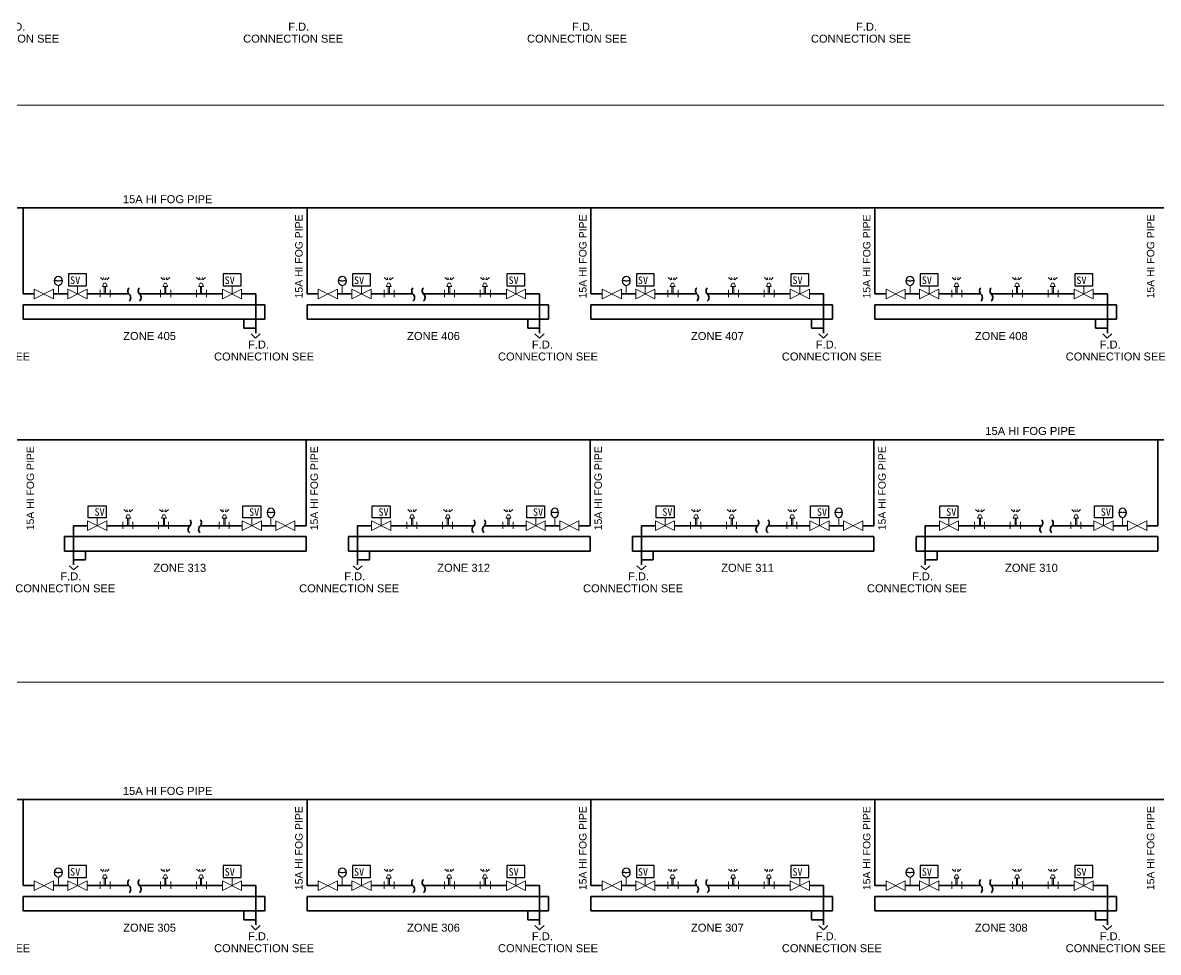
# Model space of a CAD drawing. Header units: millimetres. Extents: x 183 to 3972, y 193 to 1833.
# Drawn here: x 3376.3 to 3733.2, y 491.1 to 783.3 of the extents above; entities that cross this region are included whole.
import ezdxf

# ---------------------------------------------------------------- set-up
doc = ezdxf.new("R2010")
doc.units = ezdxf.units.MM
for name, color, linetype in [('DETL-TXT', 7, 'Continuous'), ('M-CWTR-TEXT', 7, 'Continuous'), ('M-CWTR-VAVE', 7, 'Continuous'), ('M-EQPM-TXT', 7, 'Continuous'), ('M-PIPE-CHWS12', 7, 'Continuous')]:
    doc.layers.add(name, color=color, linetype=linetype)

msp = doc.modelspace()

# ---------------------------------------------------------------- linework, layer by layer
at = {"color": 4, "linetype": 'Continuous', "lineweight": 35}
for p, q in [((3376.42, 694.67), (3376.42, 690.14)), ((3376.42, 694.67), (3452.36, 694.67)), ((3452.36, 690.14), (3452.36, 694.67)), ((3465.64, 694.67), (3465.64, 690.14)), ((3465.64, 694.67), (3541.58, 694.67)), ((3541.58, 690.14), (3541.58, 694.67)), ((3554.86, 694.67), (3554.86, 690.14)), ((3554.86, 694.67), (3630.79, 694.67)), ((3630.79, 690.14), (3630.79, 694.67)), ((3644.08, 694.67), (3644.08, 690.14)), ((3644.08, 694.67), (3720.01, 694.67)), ((3720.01, 690.14), (3720.01, 694.67)), ((3376.42, 690.14), (3452.36, 690.14)), ((3445.77, 687.37), (3445.77, 690.14)), ((3465.64, 690.14), (3541.58, 690.14)), ((3534.99, 687.37), (3534.99, 690.14)), ((3554.86, 690.14), (3630.79, 690.14)), ((3624.21, 687.37), (3624.21, 690.14)), ((3644.08, 690.14), (3720.01, 690.14)), ((3713.43, 687.37), (3713.43, 690.14)), ((3449.52, 687.37), (3445.77, 687.37)), ((3538.74, 687.37), (3534.99, 687.37)), ((3627.96, 687.37), (3624.21, 687.37)), ((3717.18, 687.37), (3713.43, 687.37)), ((3389.45, 617.27), (3389.45, 621.8)), ((3465.38, 621.8), (3389.45, 621.8)), ((3465.38, 621.8), (3465.38, 617.27)), ((3478.67, 617.27), (3478.67, 621.8)), ((3554.6, 621.8), (3478.67, 621.8)), ((3554.6, 621.8), (3554.6, 617.27)), ((3567.88, 617.27), (3567.88, 621.8)), ((3643.82, 621.8), (3567.88, 621.8)), ((3643.82, 621.8), (3643.82, 617.27)), ((3657.1, 617.27), (3657.1, 621.8)), ((3733.04, 621.8), (3657.1, 621.8)), ((3733.04, 621.8), (3733.04, 617.27)), ((3465.38, 617.27), (3389.45, 617.27)), ((3392.28, 614.5), (3396.03, 614.5)), ((3396.03, 614.5), (3396.03, 617.27)), ((3554.6, 617.27), (3478.67, 617.27)), ((3481.5, 614.5), (3485.25, 614.5)), ((3485.25, 614.5), (3485.25, 617.27)), ((3643.82, 617.27), (3567.88, 617.27)), ((3570.72, 614.5), (3574.47, 614.5)), ((3574.47, 614.5), (3574.47, 617.27)), ((3733.04, 617.27), (3657.1, 617.27)), ((3659.94, 614.5), (3663.69, 614.5)), ((3663.69, 614.5), (3663.69, 617.27)), ((3376.42, 508.68), (3376.42, 504.15)), ((3376.42, 508.68), (3452.36, 508.68)), ((3452.36, 504.15), (3452.36, 508.68)), ((3465.64, 508.68), (3465.64, 504.15)), ((3465.64, 508.68), (3541.58, 508.68)), ((3541.58, 504.15), (3541.58, 508.68)), ((3554.86, 508.68), (3554.86, 504.15)), ((3554.86, 508.68), (3630.79, 508.68)), ((3630.79, 504.15), (3630.79, 508.68)), ((3644.08, 508.68), (3644.08, 504.15)), ((3644.08, 508.68), (3720.01, 508.68)), ((3720.01, 504.15), (3720.01, 508.68)), ((3376.42, 504.15), (3452.36, 504.15)), ((3445.77, 501.38), (3445.77, 504.15)), ((3465.64, 504.15), (3541.58, 504.15)), ((3534.99, 501.38), (3534.99, 504.15)), ((3554.86, 504.15), (3630.79, 504.15)), ((3624.21, 501.38), (3624.21, 504.15)), ((3644.08, 504.15), (3720.01, 504.15)), ((3713.43, 501.38), (3713.43, 504.15)), ((3449.52, 501.38), (3445.77, 501.38)), ((3538.74, 501.38), (3534.99, 501.38)), ((3627.96, 501.38), (3624.21, 501.38)), ((3717.18, 501.38), (3713.43, 501.38))]:
    msp.add_line(p, q, dxfattribs=at)
at = {"layer": 'M-CWTR-TEXT', "color": 252, "linetype": 'Continuous', "lineweight": 35}
for p, q in [((3449.52, 686.15), (3449.52, 685.8)), ((3538.74, 686.15), (3538.74, 685.8)), ((3627.96, 686.15), (3627.96, 685.8)), ((3717.18, 686.15), (3717.18, 685.8)), ((3392.28, 613.28), (3392.28, 612.93)), ((3481.5, 613.28), (3481.5, 612.93)), ((3570.72, 613.28), (3570.72, 612.93)), ((3659.94, 613.28), (3659.94, 612.93)), ((3449.52, 500.16), (3449.52, 499.81)), ((3538.74, 500.16), (3538.74, 499.81)), ((3627.96, 500.16), (3627.96, 499.81)), ((3717.18, 500.16), (3717.18, 499.81))]:
    msp.add_line(p, q, dxfattribs=at)
at = {"layer": 'M-CWTR-VAVE', "color": 1, "lineweight": 0}
for p, q in [((2908.98, 757.41), (3881.58, 757.41)), ((2908.98, 576.09), (3881.58, 576.09))]:
    msp.add_line(p, q, dxfattribs=at)
at = {"layer": 'M-CWTR-VAVE', "color": 2, "lineweight": 0}
for p, q in [((3401.51, 702.49), (3400.7, 703.24)), ((3401.84, 702.49), (3401.63, 703.24)), ((3402.36, 702.49), (3402.57, 703.24)), ((3402.69, 702.49), (3403.5, 703.24)), ((3420.52, 702.49), (3419.72, 703.24)), ((3420.85, 702.49), (3420.65, 703.24)), ((3421.38, 702.49), (3421.59, 703.24)), ((3421.71, 702.49), (3422.52, 703.24)), ((3431.74, 702.49), (3430.93, 703.24)), ((3432.07, 702.49), (3431.86, 703.24)), ((3432.59, 702.49), (3432.8, 703.24)), ((3432.92, 702.49), (3433.73, 703.24)), ((3490.73, 702.49), (3489.92, 703.24)), ((3491.06, 702.49), (3490.85, 703.24)), ((3491.58, 702.49), (3491.79, 703.24)), ((3491.91, 702.49), (3492.72, 703.24)), ((3509.74, 702.49), (3508.93, 703.24)), ((3510.07, 702.49), (3509.86, 703.24)), ((3510.6, 702.49), (3510.81, 703.24)), ((3510.93, 702.49), (3511.74, 703.24)), ((3520.96, 702.49), (3520.15, 703.24)), ((3521.29, 702.49), (3521.08, 703.24)), ((3521.81, 702.49), (3522.02, 703.24)), ((3522.14, 702.49), (3522.95, 703.24)), ((3579.95, 702.49), (3579.14, 703.24)), ((3580.27, 702.49), (3580.07, 703.24)), ((3580.8, 702.49), (3581.01, 703.24)), ((3581.13, 702.49), (3581.94, 703.24)), ((3598.96, 702.49), (3598.15, 703.24)), ((3599.29, 702.49), (3599.08, 703.24)), ((3599.82, 702.49), (3600.02, 703.24)), ((3600.14, 702.49), (3600.95, 703.24)), ((3610.18, 702.49), (3609.37, 703.24)), ((3610.5, 702.49), (3610.3, 703.24)), ((3611.03, 702.49), (3611.24, 703.24)), ((3611.36, 702.49), (3612.17, 703.24)), ((3669.17, 702.49), (3668.36, 703.24)), ((3669.49, 702.49), (3669.29, 703.24)), ((3670.02, 702.49), (3670.23, 703.24)), ((3670.35, 702.49), (3671.16, 703.24)), ((3688.18, 702.49), (3687.37, 703.24)), ((3688.51, 702.49), (3688.3, 703.24)), ((3689.03, 702.49), (3689.24, 703.24)), ((3689.36, 702.49), (3690.17, 703.24)), ((3699.4, 702.49), (3698.59, 703.24)), ((3699.72, 702.49), (3699.52, 703.24)), ((3700.25, 702.49), (3700.46, 703.24)), ((3700.58, 702.49), (3701.39, 703.24)), ((3379.94, 699.59), (3379.94, 696.57)), ((3385.98, 699.59), (3379.94, 696.57)), ((3379.94, 699.59), (3385.98, 696.57)), ((3385.98, 696.57), (3385.98, 699.59)), ((3387.51, 698.08), (3387.51, 700.68)), ((3390.5, 699.59), (3390.5, 696.57)), ((3396.53, 699.59), (3390.5, 696.57)), ((3390.5, 699.59), (3396.53, 696.57)), ((3393.51, 698.08), (3393.51, 700.61)), ((3396.53, 696.57), (3396.53, 699.59)), ((3401.32, 700.44), (3401.79, 701.47)), ((3401.32, 700.44), (3402.88, 700.44)), ((3402.41, 701.47), (3401.79, 701.47)), ((3401.9, 698.36), (3401.9, 700.44)), ((3402.3, 698.36), (3402.3, 700.44)), ((3402.88, 700.44), (3402.41, 701.47)), ((3420.34, 700.44), (3420.81, 701.47)), ((3420.34, 700.44), (3421.89, 700.44)), ((3421.42, 701.47), (3420.81, 701.47)), ((3420.92, 698.36), (3420.92, 700.44)), ((3421.32, 698.36), (3421.32, 700.44)), ((3421.89, 700.44), (3421.42, 701.47)), ((3431.55, 700.44), (3432.02, 701.47)), ((3431.55, 700.44), (3433.11, 700.44)), ((3432.64, 701.47), (3432.02, 701.47)), ((3432.13, 698.36), (3432.13, 700.44)), ((3432.53, 698.36), (3432.53, 700.44)), ((3433.11, 700.44), (3432.64, 701.47)), ((3439.06, 699.59), (3439.06, 696.57)), ((3445.1, 699.59), (3439.06, 696.57)), ((3439.06, 699.59), (3445.1, 696.57)), ((3442.08, 698.08), (3442.08, 700.61)), ((3445.1, 696.57), (3445.1, 699.59)), ((3469.16, 699.59), (3469.16, 696.57)), ((3475.2, 699.59), (3469.16, 696.57)), ((3469.16, 699.59), (3475.2, 696.57)), ((3475.2, 696.57), (3475.2, 699.59)), ((3476.73, 698.08), (3476.73, 700.68)), ((3479.71, 699.59), (3479.71, 696.57)), ((3485.75, 699.59), (3479.71, 696.57)), ((3479.71, 699.59), (3485.75, 696.57)), ((3482.73, 698.08), (3482.73, 700.61)), ((3485.75, 696.57), (3485.75, 699.59)), ((3490.54, 700.44), (3491.01, 701.47)), ((3490.54, 700.44), (3492.09, 700.44)), ((3491.63, 701.47), (3491.01, 701.47)), ((3491.12, 698.36), (3491.12, 700.44)), ((3491.52, 698.36), (3491.52, 700.44)), ((3492.09, 700.44), (3491.63, 701.47)), ((3509.56, 700.44), (3510.03, 701.47)), ((3509.56, 700.44), (3511.11, 700.44)), ((3510.64, 701.47), (3510.03, 701.47)), ((3510.14, 698.36), (3510.14, 700.44)), ((3510.54, 698.36), (3510.54, 700.44)), ((3511.11, 700.44), (3510.64, 701.47)), ((3520.77, 700.44), (3521.24, 701.47)), ((3520.77, 700.44), (3522.32, 700.44)), ((3521.86, 701.47), (3521.24, 701.47)), ((3521.35, 698.36), (3521.35, 700.44)), ((3521.75, 698.36), (3521.75, 700.44)), ((3522.32, 700.44), (3521.86, 701.47)), ((3528.28, 699.59), (3528.28, 696.57)), ((3534.32, 699.59), (3528.28, 696.57)), ((3528.28, 699.59), (3534.32, 696.57)), ((3531.3, 698.08), (3531.3, 700.61)), ((3534.32, 696.57), (3534.32, 699.59)), ((3558.38, 699.59), (3558.38, 696.57)), ((3564.42, 699.59), (3558.38, 696.57)), ((3558.38, 699.59), (3564.42, 696.57)), ((3564.42, 696.57), (3564.42, 699.59)), ((3565.95, 698.08), (3565.95, 700.68)), ((3568.93, 699.59), (3568.93, 696.57)), ((3574.97, 699.59), (3568.93, 696.57)), ((3568.93, 699.59), (3574.97, 696.57)), ((3571.95, 698.08), (3571.95, 700.61)), ((3574.97, 696.57), (3574.97, 699.59)), ((3579.76, 700.44), (3580.23, 701.47)), ((3579.76, 700.44), (3581.31, 700.44)), ((3580.85, 701.47), (3580.23, 701.47)), ((3580.34, 698.36), (3580.34, 700.44)), ((3580.74, 698.36), (3580.74, 700.44)), ((3581.31, 700.44), (3580.85, 701.47)), ((3598.78, 700.44), (3599.24, 701.47)), ((3598.78, 700.44), (3600.33, 700.44)), ((3599.86, 701.47), (3599.24, 701.47)), ((3599.35, 698.36), (3599.35, 700.44)), ((3599.75, 698.36), (3599.75, 700.44)), ((3600.33, 700.44), (3599.86, 701.47)), ((3609.99, 700.44), (3610.46, 701.47)), ((3609.99, 700.44), (3611.54, 700.44)), ((3611.08, 701.47), (3610.46, 701.47)), ((3610.57, 698.36), (3610.57, 700.44)), ((3610.97, 698.36), (3610.97, 700.44)), ((3611.54, 700.44), (3611.08, 701.47)), ((3617.5, 699.59), (3617.5, 696.57)), ((3623.54, 699.59), (3617.5, 696.57)), ((3617.5, 699.59), (3623.54, 696.57)), ((3620.52, 698.08), (3620.52, 700.61)), ((3623.54, 696.57), (3623.54, 699.59)), ((3647.6, 699.59), (3647.6, 696.57)), ((3653.63, 699.59), (3647.6, 696.57)), ((3647.6, 699.59), (3653.63, 696.57)), ((3653.63, 696.57), (3653.63, 699.59)), ((3655.17, 698.08), (3655.17, 700.68)), ((3658.15, 699.59), (3658.15, 696.57)), ((3664.19, 699.59), (3658.15, 696.57)), ((3658.15, 699.59), (3664.19, 696.57)), ((3661.17, 698.08), (3661.17, 700.61)), ((3664.19, 696.57), (3664.19, 699.59)), ((3668.98, 700.44), (3669.45, 701.47)), ((3668.98, 700.44), (3670.53, 700.44)), ((3670.07, 701.47), (3669.45, 701.47)), ((3669.56, 698.36), (3669.56, 700.44)), ((3669.96, 698.36), (3669.96, 700.44)), ((3670.53, 700.44), (3670.07, 701.47)), ((3688, 700.44), (3688.46, 701.47)), ((3688, 700.44), (3689.55, 700.44)), ((3689.08, 701.47), (3688.46, 701.47)), ((3688.57, 698.36), (3688.57, 700.44)), ((3688.97, 698.36), (3688.97, 700.44)), ((3689.55, 700.44), (3689.08, 701.47)), ((3699.21, 700.44), (3699.68, 701.47)), ((3699.21, 700.44), (3700.76, 700.44)), ((3700.3, 701.47), (3699.68, 701.47)), ((3699.79, 698.36), (3699.79, 700.44)), ((3700.19, 698.36), (3700.19, 700.44)), ((3700.76, 700.44), (3700.3, 701.47)), ((3706.72, 699.59), (3706.72, 696.57)), ((3712.75, 699.59), (3706.72, 696.57)), ((3706.72, 699.59), (3712.75, 696.57)), ((3709.74, 698.08), (3709.74, 700.61)), ((3712.75, 696.57), (3712.75, 699.59)), ((3400.63, 699.34), (3400.63, 697.1)), ((3403.81, 699.34), (3403.81, 697.1)), ((3419.64, 699.34), (3419.64, 697.1)), ((3422.82, 699.34), (3422.82, 697.1)), ((3430.86, 699.34), (3430.86, 697.1)), ((3434.04, 699.34), (3434.04, 697.1)), ((3489.84, 699.34), (3489.84, 697.1)), ((3493.03, 699.34), (3493.03, 697.1)), ((3508.86, 699.34), (3508.86, 697.1)), ((3512.04, 699.34), (3512.04, 697.1)), ((3520.07, 699.34), (3520.07, 697.1)), ((3523.26, 699.34), (3523.26, 697.1)), ((3579.06, 699.34), (3579.06, 697.1)), ((3582.24, 699.34), (3582.24, 697.1)), ((3598.08, 699.34), (3598.08, 697.1)), ((3601.26, 699.34), (3601.26, 697.1)), ((3609.29, 699.34), (3609.29, 697.1)), ((3612.47, 699.34), (3612.47, 697.1)), ((3668.28, 699.34), (3668.28, 697.1)), ((3671.46, 699.34), (3671.46, 697.1)), ((3687.3, 699.34), (3687.3, 697.1)), ((3690.48, 699.34), (3690.48, 697.1)), ((3698.51, 699.34), (3698.51, 697.1)), ((3701.69, 699.34), (3701.69, 697.1)), ((3448.04, 685.5), (3449.47, 684.21)), ((3450.9, 685.5), (3449.47, 684.21)), ((3537.26, 685.5), (3538.69, 684.21)), ((3540.12, 685.5), (3538.69, 684.21)), ((3626.47, 685.5), (3627.91, 684.21)), ((3629.34, 685.5), (3627.91, 684.21)), ((3715.69, 685.5), (3717.12, 684.21)), ((3718.56, 685.5), (3717.12, 684.21)), ((3408.88, 629.62), (3408.07, 630.37)), ((3408.7, 627.57), (3409.16, 628.6)), ((3409.21, 629.62), (3409, 630.37)), ((3409.16, 628.6), (3409.78, 628.6)), ((3409.74, 629.62), (3409.94, 630.37)), ((3410.25, 627.57), (3409.78, 628.6)), ((3410.06, 629.62), (3410.87, 630.37)), ((3420.1, 629.62), (3419.29, 630.37)), ((3419.91, 627.57), (3420.38, 628.6)), ((3420.43, 629.62), (3420.22, 630.37)), ((3420.38, 628.6), (3421, 628.6)), ((3420.95, 629.62), (3421.16, 630.37)), ((3421.46, 627.57), (3421, 628.6)), ((3421.28, 629.62), (3422.09, 630.37)), ((3439.11, 629.62), (3438.3, 630.37)), ((3438.93, 627.57), (3439.39, 628.6)), ((3439.44, 629.62), (3439.23, 630.37)), ((3439.39, 628.6), (3440.01, 628.6)), ((3439.97, 629.62), (3440.17, 630.37)), ((3440.48, 627.57), (3440.01, 628.6)), ((3440.29, 629.62), (3441.1, 630.37)), ((3498.1, 629.62), (3497.29, 630.37)), ((3497.92, 627.57), (3498.38, 628.6)), ((3498.43, 629.62), (3498.22, 630.37)), ((3498.38, 628.6), (3499, 628.6)), ((3498.95, 629.62), (3499.16, 630.37)), ((3499.47, 627.57), (3499, 628.6)), ((3499.28, 629.62), (3500.09, 630.37)), ((3509.32, 629.62), (3508.51, 630.37)), ((3509.13, 627.57), (3509.6, 628.6)), ((3509.64, 629.62), (3509.44, 630.37)), ((3509.6, 628.6), (3510.22, 628.6)), ((3510.17, 629.62), (3510.38, 630.37)), ((3510.68, 627.57), (3510.22, 628.6)), ((3510.5, 629.62), (3511.31, 630.37)), ((3528.33, 629.62), (3527.52, 630.37)), ((3528.15, 627.57), (3528.61, 628.6)), ((3528.66, 629.62), (3528.45, 630.37)), ((3528.61, 628.6), (3529.23, 628.6)), ((3529.18, 629.62), (3529.39, 630.37)), ((3529.7, 627.57), (3529.23, 628.6)), ((3529.51, 629.62), (3530.32, 630.37)), ((3587.32, 629.62), (3586.51, 630.37)), ((3587.14, 627.57), (3587.6, 628.6)), ((3587.65, 629.62), (3587.44, 630.37)), ((3587.6, 628.6), (3588.22, 628.6)), ((3588.17, 629.62), (3588.38, 630.37)), ((3588.69, 627.57), (3588.22, 628.6)), ((3588.5, 629.62), (3589.31, 630.37)), ((3598.53, 629.62), (3597.72, 630.37)), ((3598.35, 627.57), (3598.82, 628.6)), ((3598.86, 629.62), (3598.65, 630.37)), ((3598.82, 628.6), (3599.43, 628.6)), ((3599.39, 629.62), (3599.6, 630.37)), ((3599.9, 627.57), (3599.43, 628.6)), ((3599.72, 629.62), (3600.53, 630.37)), ((3617.55, 629.62), (3616.74, 630.37)), ((3617.37, 627.57), (3617.83, 628.6)), ((3617.88, 629.62), (3617.67, 630.37)), ((3617.83, 628.6), (3618.45, 628.6)), ((3618.4, 629.62), (3618.61, 630.37)), ((3618.92, 627.57), (3618.45, 628.6)), ((3618.73, 629.62), (3619.54, 630.37)), ((3676.54, 629.62), (3675.73, 630.37)), ((3676.35, 627.57), (3676.82, 628.6)), ((3676.87, 629.62), (3676.66, 630.37)), ((3676.82, 628.6), (3677.44, 628.6)), ((3677.39, 629.62), (3677.6, 630.37)), ((3677.91, 627.57), (3677.44, 628.6)), ((3677.72, 629.62), (3678.53, 630.37)), ((3687.75, 629.62), (3686.94, 630.37)), ((3687.57, 627.57), (3688.03, 628.6)), ((3688.08, 629.62), (3687.87, 630.37)), ((3688.03, 628.6), (3688.65, 628.6)), ((3688.61, 629.62), (3688.81, 630.37)), ((3689.12, 627.57), (3688.65, 628.6)), ((3688.93, 629.62), (3689.74, 630.37)), ((3706.77, 629.62), (3705.96, 630.37)), ((3706.58, 627.57), (3707.05, 628.6)), ((3707.1, 629.62), (3706.89, 630.37)), ((3707.05, 628.6), (3707.67, 628.6)), ((3707.62, 629.62), (3707.83, 630.37)), ((3708.14, 627.57), (3707.67, 628.6)), ((3707.95, 629.62), (3708.76, 630.37)), ((3396.7, 623.7), (3396.7, 626.72)), ((3396.7, 626.72), (3402.74, 623.7)), ((3402.74, 626.72), (3396.7, 623.7)), ((3399.72, 625.21), (3399.72, 627.74)), ((3402.74, 626.72), (3402.74, 623.7)), ((3407.77, 626.47), (3407.77, 624.23)), ((3410.25, 627.57), (3408.7, 627.57)), ((3409.27, 625.49), (3409.27, 627.57)), ((3409.67, 625.49), (3409.67, 627.57)), ((3410.95, 626.47), (3410.95, 624.23)), ((3418.98, 626.47), (3418.98, 624.23)), ((3421.46, 627.57), (3419.91, 627.57)), ((3420.49, 625.49), (3420.49, 627.57)), ((3420.89, 625.49), (3420.89, 627.57)), ((3422.16, 626.47), (3422.16, 624.23)), ((3438, 626.47), (3438, 624.23)), ((3440.48, 627.57), (3438.93, 627.57)), ((3439.5, 625.49), (3439.5, 627.57)), ((3439.9, 625.49), (3439.9, 627.57)), ((3441.18, 626.47), (3441.18, 624.23)), ((3445.27, 623.7), (3445.27, 626.72)), ((3445.27, 626.72), (3451.31, 623.7)), ((3451.31, 626.72), (3445.27, 623.7)), ((3448.29, 625.21), (3448.29, 627.74)), ((3451.31, 626.72), (3451.31, 623.7)), ((3454.29, 625.21), (3454.29, 627.81)), ((3455.83, 623.7), (3455.83, 626.72)), ((3455.83, 626.72), (3461.86, 623.7)), ((3461.86, 626.72), (3455.83, 623.7)), ((3461.86, 626.72), (3461.86, 623.7)), ((3485.92, 623.7), (3485.92, 626.72)), ((3485.92, 626.72), (3491.96, 623.7)), ((3491.96, 626.72), (3485.92, 623.7)), ((3488.94, 625.21), (3488.94, 627.74)), ((3491.96, 626.72), (3491.96, 623.7)), ((3496.99, 626.47), (3496.99, 624.23)), ((3499.47, 627.57), (3497.92, 627.57)), ((3498.49, 625.49), (3498.49, 627.57)), ((3498.89, 625.49), (3498.89, 627.57)), ((3500.17, 626.47), (3500.17, 624.23)), ((3508.2, 626.47), (3508.2, 624.23)), ((3510.68, 627.57), (3509.13, 627.57)), ((3509.71, 625.49), (3509.71, 627.57)), ((3510.1, 625.49), (3510.1, 627.57)), ((3511.38, 626.47), (3511.38, 624.23)), ((3527.22, 626.47), (3527.22, 624.23)), ((3529.7, 627.57), (3528.15, 627.57)), ((3528.72, 625.49), (3528.72, 627.57)), ((3529.12, 625.49), (3529.12, 627.57)), ((3530.4, 626.47), (3530.4, 624.23)), ((3534.49, 623.7), (3534.49, 626.72)), ((3534.49, 626.72), (3540.53, 623.7)), ((3540.53, 626.72), (3534.49, 623.7)), ((3537.51, 625.21), (3537.51, 627.74)), ((3540.53, 626.72), (3540.53, 623.7)), ((3543.51, 625.21), (3543.51, 627.81)), ((3545.04, 623.7), (3545.04, 626.72)), ((3545.04, 626.72), (3551.08, 623.7)), ((3551.08, 626.72), (3545.04, 623.7)), ((3551.08, 626.72), (3551.08, 623.7)), ((3575.14, 623.7), (3575.14, 626.72)), ((3575.14, 626.72), (3581.18, 623.7)), ((3581.18, 626.72), (3575.14, 623.7)), ((3578.16, 625.21), (3578.16, 627.74)), ((3581.18, 626.72), (3581.18, 623.7)), ((3586.2, 626.47), (3586.2, 624.23)), ((3588.69, 627.57), (3587.14, 627.57)), ((3587.71, 625.49), (3587.71, 627.57)), ((3588.11, 625.49), (3588.11, 627.57)), ((3589.39, 626.47), (3589.39, 624.23)), ((3597.42, 626.47), (3597.42, 624.23)), ((3599.9, 627.57), (3598.35, 627.57)), ((3598.92, 625.49), (3598.92, 627.57)), ((3599.32, 625.49), (3599.32, 627.57)), ((3600.6, 626.47), (3600.6, 624.23)), ((3616.43, 626.47), (3616.43, 624.23)), ((3618.92, 627.57), (3617.37, 627.57)), ((3617.94, 625.49), (3617.94, 627.57)), ((3618.34, 625.49), (3618.34, 627.57)), ((3619.62, 626.47), (3619.62, 624.23)), ((3623.71, 623.7), (3623.71, 626.72)), ((3623.71, 626.72), (3629.75, 623.7)), ((3629.75, 626.72), (3623.71, 623.7)), ((3626.73, 625.21), (3626.73, 627.74)), ((3629.75, 626.72), (3629.75, 623.7)), ((3632.73, 625.21), (3632.73, 627.81)), ((3634.26, 623.7), (3634.26, 626.72)), ((3634.26, 626.72), (3640.3, 623.7)), ((3640.3, 626.72), (3634.26, 623.7)), ((3640.3, 626.72), (3640.3, 623.7)), ((3664.36, 623.7), (3664.36, 626.72)), ((3664.36, 626.72), (3670.4, 623.7)), ((3670.4, 626.72), (3664.36, 623.7)), ((3667.38, 625.21), (3667.38, 627.74)), ((3670.4, 626.72), (3670.4, 623.7)), ((3675.42, 626.47), (3675.42, 624.23)), ((3677.91, 627.57), (3676.35, 627.57)), ((3676.93, 625.49), (3676.93, 627.57)), ((3677.33, 625.49), (3677.33, 627.57)), ((3678.6, 626.47), (3678.6, 624.23)), ((3686.64, 626.47), (3686.64, 624.23)), ((3689.12, 627.57), (3687.57, 627.57)), ((3688.14, 625.49), (3688.14, 627.57)), ((3688.54, 625.49), (3688.54, 627.57)), ((3689.82, 626.47), (3689.82, 624.23)), ((3705.65, 626.47), (3705.65, 624.23)), ((3708.14, 627.57), (3706.58, 627.57)), ((3707.16, 625.49), (3707.16, 627.57)), ((3707.56, 625.49), (3707.56, 627.57)), ((3708.83, 626.47), (3708.83, 624.23)), ((3712.93, 623.7), (3712.93, 626.72)), ((3712.93, 626.72), (3718.96, 623.7)), ((3718.96, 626.72), (3712.93, 623.7)), ((3715.95, 625.21), (3715.95, 627.74)), ((3718.96, 626.72), (3718.96, 623.7)), ((3721.95, 625.21), (3721.95, 627.81)), ((3723.48, 623.7), (3723.48, 626.72)), ((3723.48, 626.72), (3729.52, 623.7)), ((3729.52, 626.72), (3723.48, 623.7)), ((3729.52, 626.72), (3729.52, 623.7)), ((3390.9, 612.63), (3392.34, 611.34)), ((3393.77, 612.63), (3392.34, 611.34)), ((3480.12, 612.63), (3481.55, 611.34)), ((3482.99, 612.63), (3481.55, 611.34)), ((3569.34, 612.63), (3570.77, 611.34)), ((3572.2, 612.63), (3570.77, 611.34)), ((3658.56, 612.63), (3659.99, 611.34)), ((3661.42, 612.63), (3659.99, 611.34)), ((3387.51, 512.09), (3387.51, 514.69)), ((3393.51, 512.09), (3393.51, 514.62)), ((3401.51, 516.49), (3400.7, 517.25)), ((3401.32, 514.45), (3401.79, 515.48)), ((3401.32, 514.45), (3402.88, 514.45)), ((3401.84, 516.49), (3401.63, 517.25)), ((3402.41, 515.48), (3401.79, 515.48)), ((3401.9, 512.37), (3401.9, 514.45)), ((3402.3, 512.37), (3402.3, 514.45)), ((3402.36, 516.49), (3402.57, 517.25)), ((3402.88, 514.45), (3402.41, 515.48)), ((3402.69, 516.49), (3403.5, 517.25)), ((3420.52, 516.49), (3419.72, 517.25)), ((3420.34, 514.45), (3420.81, 515.48)), ((3420.34, 514.45), (3421.89, 514.45)), ((3420.85, 516.49), (3420.65, 517.25)), ((3421.42, 515.48), (3420.81, 515.48)), ((3420.92, 512.37), (3420.92, 514.45)), ((3421.32, 512.37), (3421.32, 514.45)), ((3421.38, 516.49), (3421.59, 517.25)), ((3421.89, 514.45), (3421.42, 515.48)), ((3421.71, 516.49), (3422.52, 517.25)), ((3431.74, 516.49), (3430.93, 517.25)), ((3431.55, 514.45), (3432.02, 515.48)), ((3431.55, 514.45), (3433.11, 514.45)), ((3432.07, 516.49), (3431.86, 517.25)), ((3432.64, 515.48), (3432.02, 515.48)), ((3432.13, 512.37), (3432.13, 514.45)), ((3432.53, 512.37), (3432.53, 514.45)), ((3432.59, 516.49), (3432.8, 517.25)), ((3433.11, 514.45), (3432.64, 515.48)), ((3432.92, 516.49), (3433.73, 517.25)), ((3442.08, 512.09), (3442.08, 514.62)), ((3476.73, 512.09), (3476.73, 514.69)), ((3482.73, 512.09), (3482.73, 514.62)), ((3490.73, 516.49), (3489.92, 517.25)), ((3490.54, 514.45), (3491.01, 515.48)), ((3490.54, 514.45), (3492.09, 514.45)), ((3491.06, 516.49), (3490.85, 517.25)), ((3491.63, 515.48), (3491.01, 515.48)), ((3491.12, 512.37), (3491.12, 514.45)), ((3491.52, 512.37), (3491.52, 514.45)), ((3491.58, 516.49), (3491.79, 517.25)), ((3492.09, 514.45), (3491.63, 515.48)), ((3491.91, 516.49), (3492.72, 517.25)), ((3509.74, 516.49), (3508.93, 517.25)), ((3509.56, 514.45), (3510.03, 515.48)), ((3509.56, 514.45), (3511.11, 514.45)), ((3510.07, 516.49), (3509.86, 517.25)), ((3510.64, 515.48), (3510.03, 515.48)), ((3510.14, 512.37), (3510.14, 514.45)), ((3510.54, 512.37), (3510.54, 514.45)), ((3510.6, 516.49), (3510.81, 517.25)), ((3511.11, 514.45), (3510.64, 515.48)), ((3510.93, 516.49), (3511.74, 517.25)), ((3520.96, 516.49), (3520.15, 517.25)), ((3520.77, 514.45), (3521.24, 515.48)), ((3520.77, 514.45), (3522.32, 514.45)), ((3521.29, 516.49), (3521.08, 517.25)), ((3521.86, 515.48), (3521.24, 515.48)), ((3521.35, 512.37), (3521.35, 514.45)), ((3521.75, 512.37), (3521.75, 514.45)), ((3521.81, 516.49), (3522.02, 517.25)), ((3522.32, 514.45), (3521.86, 515.48)), ((3522.14, 516.49), (3522.95, 517.25)), ((3531.3, 512.09), (3531.3, 514.62)), ((3565.95, 512.09), (3565.95, 514.69)), ((3571.95, 512.09), (3571.95, 514.62)), ((3579.95, 516.49), (3579.14, 517.25)), ((3579.76, 514.45), (3580.23, 515.48)), ((3579.76, 514.45), (3581.31, 514.45)), ((3580.27, 516.49), (3580.07, 517.25)), ((3580.85, 515.48), (3580.23, 515.48)), ((3580.34, 512.37), (3580.34, 514.45)), ((3580.74, 512.37), (3580.74, 514.45)), ((3580.8, 516.49), (3581.01, 517.25)), ((3581.31, 514.45), (3580.85, 515.48)), ((3581.13, 516.49), (3581.94, 517.25)), ((3598.96, 516.49), (3598.15, 517.25)), ((3598.78, 514.45), (3599.24, 515.48)), ((3598.78, 514.45), (3600.33, 514.45)), ((3599.29, 516.49), (3599.08, 517.25)), ((3599.86, 515.48), (3599.24, 515.48)), ((3599.35, 512.37), (3599.35, 514.45)), ((3599.75, 512.37), (3599.75, 514.45)), ((3599.82, 516.49), (3600.02, 517.25)), ((3600.33, 514.45), (3599.86, 515.48)), ((3600.14, 516.49), (3600.95, 517.25)), ((3610.18, 516.49), (3609.37, 517.25)), ((3609.99, 514.45), (3610.46, 515.48)), ((3609.99, 514.45), (3611.54, 514.45)), ((3610.5, 516.49), (3610.3, 517.25)), ((3611.08, 515.48), (3610.46, 515.48)), ((3610.57, 512.37), (3610.57, 514.45)), ((3610.97, 512.37), (3610.97, 514.45)), ((3611.03, 516.49), (3611.24, 517.25)), ((3611.54, 514.45), (3611.08, 515.48)), ((3611.36, 516.49), (3612.17, 517.25)), ((3620.52, 512.09), (3620.52, 514.62)), ((3655.17, 512.09), (3655.17, 514.69)), ((3661.17, 512.09), (3661.17, 514.62)), ((3669.17, 516.49), (3668.36, 517.25)), ((3668.98, 514.45), (3669.45, 515.48)), ((3668.98, 514.45), (3670.53, 514.45)), ((3669.49, 516.49), (3669.29, 517.25)), ((3670.07, 515.48), (3669.45, 515.48)), ((3669.56, 512.37), (3669.56, 514.45)), ((3669.96, 512.37), (3669.96, 514.45)), ((3670.02, 516.49), (3670.23, 517.25)), ((3670.53, 514.45), (3670.07, 515.48)), ((3670.35, 516.49), (3671.16, 517.25)), ((3688.18, 516.49), (3687.37, 517.25)), ((3688, 514.45), (3688.46, 515.48)), ((3688, 514.45), (3689.55, 514.45)), ((3688.51, 516.49), (3688.3, 517.25)), ((3689.08, 515.48), (3688.46, 515.48)), ((3688.57, 512.37), (3688.57, 514.45)), ((3688.97, 512.37), (3688.97, 514.45)), ((3689.03, 516.49), (3689.24, 517.25)), ((3689.55, 514.45), (3689.08, 515.48)), ((3689.36, 516.49), (3690.17, 517.25)), ((3699.4, 516.49), (3698.59, 517.25)), ((3699.21, 514.45), (3699.68, 515.48)), ((3699.21, 514.45), (3700.76, 514.45)), ((3699.72, 516.49), (3699.52, 517.25)), ((3700.3, 515.48), (3699.68, 515.48)), ((3699.79, 512.37), (3699.79, 514.45)), ((3700.19, 512.37), (3700.19, 514.45)), ((3700.25, 516.49), (3700.46, 517.25)), ((3700.76, 514.45), (3700.3, 515.48)), ((3700.58, 516.49), (3701.39, 517.25)), ((3709.74, 512.09), (3709.74, 514.62)), ((3379.94, 513.59), (3379.94, 510.58)), ((3385.98, 513.59), (3379.94, 510.58)), ((3379.94, 513.59), (3385.98, 510.58)), ((3385.98, 510.58), (3385.98, 513.59)), ((3390.5, 513.59), (3390.5, 510.58)), ((3396.53, 513.59), (3390.5, 510.58)), ((3390.5, 513.59), (3396.53, 510.58)), ((3396.53, 510.58), (3396.53, 513.59)), ((3400.63, 513.35), (3400.63, 511.11)), ((3403.81, 513.35), (3403.81, 511.11)), ((3419.64, 513.35), (3419.64, 511.11)), ((3422.82, 513.35), (3422.82, 511.11)), ((3430.86, 513.35), (3430.86, 511.11)), ((3434.04, 513.35), (3434.04, 511.11)), ((3439.06, 513.59), (3439.06, 510.58)), ((3445.1, 513.59), (3439.06, 510.58)), ((3439.06, 513.59), (3445.1, 510.58)), ((3445.1, 510.58), (3445.1, 513.59)), ((3469.16, 513.59), (3469.16, 510.58)), ((3475.2, 513.59), (3469.16, 510.58)), ((3469.16, 513.59), (3475.2, 510.58)), ((3475.2, 510.58), (3475.2, 513.59)), ((3479.71, 513.59), (3479.71, 510.58)), ((3485.75, 513.59), (3479.71, 510.58)), ((3479.71, 513.59), (3485.75, 510.58)), ((3485.75, 510.58), (3485.75, 513.59)), ((3489.84, 513.35), (3489.84, 511.11)), ((3493.03, 513.35), (3493.03, 511.11)), ((3508.86, 513.35), (3508.86, 511.11)), ((3512.04, 513.35), (3512.04, 511.11)), ((3520.07, 513.35), (3520.07, 511.11)), ((3523.26, 513.35), (3523.26, 511.11)), ((3528.28, 513.59), (3528.28, 510.58)), ((3534.32, 513.59), (3528.28, 510.58)), ((3528.28, 513.59), (3534.32, 510.58)), ((3534.32, 510.58), (3534.32, 513.59)), ((3558.38, 513.59), (3558.38, 510.58)), ((3564.42, 513.59), (3558.38, 510.58)), ((3558.38, 513.59), (3564.42, 510.58)), ((3564.42, 510.58), (3564.42, 513.59)), ((3568.93, 513.59), (3568.93, 510.58)), ((3574.97, 513.59), (3568.93, 510.58)), ((3568.93, 513.59), (3574.97, 510.58)), ((3574.97, 510.58), (3574.97, 513.59)), ((3579.06, 513.35), (3579.06, 511.11)), ((3582.24, 513.35), (3582.24, 511.11)), ((3598.08, 513.35), (3598.08, 511.11)), ((3601.26, 513.35), (3601.26, 511.11)), ((3609.29, 513.35), (3609.29, 511.11)), ((3612.47, 513.35), (3612.47, 511.11)), ((3617.5, 513.59), (3617.5, 510.58)), ((3623.54, 513.59), (3617.5, 510.58)), ((3617.5, 513.59), (3623.54, 510.58)), ((3623.54, 510.58), (3623.54, 513.59)), ((3647.6, 513.59), (3647.6, 510.58)), ((3653.63, 513.59), (3647.6, 510.58)), ((3647.6, 513.59), (3653.63, 510.58)), ((3653.63, 510.58), (3653.63, 513.59)), ((3658.15, 513.59), (3658.15, 510.58)), ((3664.19, 513.59), (3658.15, 510.58)), ((3658.15, 513.59), (3664.19, 510.58)), ((3664.19, 510.58), (3664.19, 513.59)), ((3668.28, 513.35), (3668.28, 511.11)), ((3671.46, 513.35), (3671.46, 511.11)), ((3687.3, 513.35), (3687.3, 511.11)), ((3690.48, 513.35), (3690.48, 511.11)), ((3698.51, 513.35), (3698.51, 511.11)), ((3701.69, 513.35), (3701.69, 511.11)), ((3706.72, 513.59), (3706.72, 510.58)), ((3712.75, 513.59), (3706.72, 510.58)), ((3706.72, 513.59), (3712.75, 510.58)), ((3712.75, 510.58), (3712.75, 513.59)), ((3448.04, 499.51), (3449.47, 498.22)), ((3450.9, 499.51), (3449.47, 498.22)), ((3537.26, 499.51), (3538.69, 498.22)), ((3540.12, 499.51), (3538.69, 498.22)), ((3626.47, 499.51), (3627.91, 498.22)), ((3629.34, 499.51), (3627.91, 498.22)), ((3715.69, 499.51), (3717.12, 498.22)), ((3718.56, 499.51), (3717.12, 498.22))]:
    msp.add_line(p, q, dxfattribs=at)
at = {"layer": 'M-CWTR-VAVE', "color": 2}
for points in [[(3390.7, 700.61), (3396.33, 700.61), (3396.33, 704.38), (3390.7, 704.38)], [(3439.27, 700.61), (3444.9, 700.61), (3444.9, 704.38), (3439.27, 704.38)], [(3479.92, 700.61), (3485.55, 700.61), (3485.55, 704.38), (3479.92, 704.38)], [(3528.48, 700.61), (3534.11, 700.61), (3534.11, 704.38), (3528.48, 704.38)], [(3569.14, 700.61), (3574.77, 700.61), (3574.77, 704.38), (3569.14, 704.38)], [(3617.7, 700.61), (3623.33, 700.61), (3623.33, 704.38), (3617.7, 704.38)], [(3658.35, 700.61), (3663.98, 700.61), (3663.98, 704.38), (3658.35, 704.38)], [(3706.92, 700.61), (3712.55, 700.61), (3712.55, 704.38), (3706.92, 704.38)], [(3402.54, 627.74), (3396.91, 627.74), (3396.91, 631.51), (3402.54, 631.51)], [(3451.1, 627.74), (3445.48, 627.74), (3445.48, 631.51), (3451.1, 631.51)], [(3491.76, 627.74), (3486.13, 627.74), (3486.13, 631.51), (3491.76, 631.51)], [(3540.32, 627.74), (3534.69, 627.74), (3534.69, 631.51), (3540.32, 631.51)], [(3580.98, 627.74), (3575.35, 627.74), (3575.35, 631.51), (3580.98, 631.51)], [(3629.54, 627.74), (3623.91, 627.74), (3623.91, 631.51), (3629.54, 631.51)], [(3670.19, 627.74), (3664.56, 627.74), (3664.56, 631.51), (3670.19, 631.51)], [(3718.76, 627.74), (3713.13, 627.74), (3713.13, 631.51), (3718.76, 631.51)], [(3390.7, 514.62), (3396.33, 514.62), (3396.33, 518.39), (3390.7, 518.39)], [(3439.27, 514.62), (3444.9, 514.62), (3444.9, 518.39), (3439.27, 518.39)], [(3479.92, 514.62), (3485.55, 514.62), (3485.55, 518.39), (3479.92, 518.39)], [(3528.48, 514.62), (3534.11, 514.62), (3534.11, 518.39), (3528.48, 518.39)], [(3569.14, 514.62), (3574.77, 514.62), (3574.77, 518.39), (3569.14, 518.39)], [(3617.7, 514.62), (3623.33, 514.62), (3623.33, 518.39), (3617.7, 518.39)], [(3658.35, 514.62), (3663.98, 514.62), (3663.98, 518.39), (3658.35, 518.39)], [(3706.92, 514.62), (3712.55, 514.62), (3712.55, 518.39), (3706.92, 518.39)]]:
    msp.add_lwpolyline(points, close=True, dxfattribs=at)
for centre in [(3387.51, 702.17), (3476.73, 702.17), (3565.95, 702.17), (3655.17, 702.17), (3387.51, 516.18), (3476.73, 516.18), (3565.95, 516.18), (3655.17, 516.18)]:
    msp.add_ellipse(centre, major_axis=(0, -1.49), ratio=0.800659, dxfattribs=at)
at = {"layer": 'M-CWTR-VAVE', "color": 2, "extrusion": (0, 0, -1)}
for centre in [(3454.29, 629.3), (3543.51, 629.3), (3632.73, 629.3), (3721.95, 629.3)]:
    msp.add_ellipse(centre, major_axis=(0, -1.49), ratio=0.800659, dxfattribs=at)
at = {"layer": 'M-CWTR-VAVE', "color": 2}
for points in [[(3386.32, 702.17), (3386.79, 702.4), (3387.44, 701.99), (3388.12, 702.42), (3388.51, 702.24), (3388.7, 702.17)], [(3475.53, 702.17), (3476.01, 702.4), (3476.66, 701.99), (3477.33, 702.42), (3477.73, 702.24), (3477.92, 702.17)], [(3564.75, 702.17), (3565.23, 702.4), (3565.88, 701.99), (3566.55, 702.42), (3566.95, 702.24), (3567.14, 702.17)], [(3653.97, 702.17), (3654.45, 702.4), (3655.1, 701.99), (3655.77, 702.42), (3656.17, 702.24), (3656.36, 702.17)], [(3455.49, 629.3), (3455.01, 629.53), (3454.36, 629.12), (3453.69, 629.55), (3453.29, 629.37), (3453.1, 629.3)], [(3544.71, 629.3), (3544.23, 629.53), (3543.58, 629.12), (3542.91, 629.55), (3542.51, 629.37), (3542.32, 629.3)], [(3633.93, 629.3), (3633.45, 629.53), (3632.8, 629.12), (3632.12, 629.55), (3631.73, 629.37), (3631.54, 629.3)], [(3723.14, 629.3), (3722.67, 629.53), (3722.02, 629.12), (3721.34, 629.55), (3720.95, 629.37), (3720.76, 629.3)], [(3386.32, 516.18), (3386.79, 516.41), (3387.44, 516), (3388.12, 516.42), (3388.51, 516.25), (3388.7, 516.18)], [(3475.53, 516.18), (3476.01, 516.41), (3476.66, 516), (3477.33, 516.42), (3477.73, 516.25), (3477.92, 516.18)], [(3564.75, 516.18), (3565.23, 516.41), (3565.88, 516), (3566.55, 516.42), (3566.95, 516.25), (3567.14, 516.18)], [(3653.97, 516.18), (3654.45, 516.41), (3655.1, 516), (3655.77, 516.42), (3656.17, 516.25), (3656.36, 516.18)]]:
    msp.add_open_spline(points, degree=3, dxfattribs=at)
at = {"layer": 'M-PIPE-CHWS12', "color": 4, "linetype": 'Continuous', "lineweight": 35}
for p, q in [((3007.06, 725.14), (3812.66, 725.14)), ((3376.42, 698.08), (3376.42, 725.14)), ((3465.64, 698.08), (3465.64, 725.14)), ((3554.86, 698.08), (3554.86, 725.14)), ((3644.08, 698.08), (3644.08, 725.14)), ((3376.42, 698.08), (3376.42, 708.24)), ((3465.64, 698.08), (3465.64, 708.24)), ((3554.86, 698.08), (3554.86, 708.24)), ((3644.08, 698.08), (3644.08, 708.24)), ((3376.42, 698.08), (3379.94, 698.08)), ((3385.98, 698.08), (3390.5, 698.08)), ((3396.53, 698.08), (3409.67, 698.08)), ((3412.96, 698.08), (3439.06, 698.08)), ((3445.1, 698.08), (3449.52, 698.08)), ((3449.52, 698.08), (3449.52, 685.8)), ((3465.64, 698.08), (3469.16, 698.08)), ((3475.2, 698.08), (3479.71, 698.08)), ((3485.75, 698.08), (3498.89, 698.08)), ((3502.18, 698.08), (3528.28, 698.08)), ((3534.32, 698.08), (3538.74, 698.08)), ((3538.74, 698.08), (3538.74, 685.8)), ((3554.86, 698.08), (3558.38, 698.08)), ((3564.42, 698.08), (3568.93, 698.08)), ((3574.97, 698.08), (3588.11, 698.08)), ((3591.4, 698.08), (3617.5, 698.08)), ((3623.54, 698.08), (3627.96, 698.08)), ((3627.96, 698.08), (3627.96, 685.8)), ((3644.08, 698.08), (3647.6, 698.08)), ((3653.63, 698.08), (3658.15, 698.08)), ((3664.19, 698.08), (3677.33, 698.08)), ((3680.62, 698.08), (3706.72, 698.08)), ((3712.75, 698.08), (3717.18, 698.08)), ((3717.18, 698.08), (3717.18, 685.8)), ((3783.75, 652.27), (3065.43, 652.27)), ((3465.38, 625.21), (3465.38, 652.27)), ((3554.6, 625.21), (3554.6, 652.27)), ((3643.82, 625.21), (3643.82, 652.27)), ((3733.04, 625.21), (3733.04, 652.27)), ((3465.38, 625.21), (3465.38, 635.37)), ((3554.6, 625.21), (3554.6, 635.37)), ((3643.82, 625.21), (3643.82, 635.37)), ((3733.04, 625.21), (3733.04, 635.37)), ((3396.7, 625.21), (3392.28, 625.21)), ((3392.28, 625.21), (3392.28, 612.93)), ((3428.84, 625.21), (3402.74, 625.21)), ((3445.27, 625.21), (3432.13, 625.21)), ((3455.83, 625.21), (3451.31, 625.21)), ((3465.38, 625.21), (3461.86, 625.21)), ((3485.92, 625.21), (3481.5, 625.21)), ((3481.5, 625.21), (3481.5, 612.93)), ((3518.06, 625.21), (3491.96, 625.21)), ((3534.49, 625.21), (3521.35, 625.21)), ((3545.04, 625.21), (3540.53, 625.21)), ((3554.6, 625.21), (3551.08, 625.21)), ((3575.14, 625.21), (3570.72, 625.21)), ((3570.72, 625.21), (3570.72, 612.93)), ((3607.28, 625.21), (3581.18, 625.21)), ((3623.71, 625.21), (3610.57, 625.21)), ((3634.26, 625.21), (3629.75, 625.21)), ((3643.82, 625.21), (3640.3, 625.21)), ((3664.36, 625.21), (3659.94, 625.21)), ((3659.94, 625.21), (3659.94, 612.93)), ((3696.5, 625.21), (3670.4, 625.21)), ((3712.93, 625.21), (3699.79, 625.21)), ((3723.48, 625.21), (3718.96, 625.21)), ((3733.04, 625.21), (3729.52, 625.21)), ((3007.06, 539.15), (3812.66, 539.15)), ((3376.42, 512.09), (3376.42, 539.15)), ((3465.64, 512.09), (3465.64, 539.15)), ((3554.86, 512.09), (3554.86, 539.15)), ((3644.08, 512.09), (3644.08, 539.15)), ((3376.42, 512.09), (3376.42, 522.25)), ((3465.64, 512.09), (3465.64, 522.25)), ((3554.86, 512.09), (3554.86, 522.25)), ((3644.08, 512.09), (3644.08, 522.25)), ((3376.42, 512.09), (3379.94, 512.09)), ((3385.98, 512.09), (3390.5, 512.09)), ((3396.53, 512.09), (3409.67, 512.09)), ((3412.96, 512.09), (3439.06, 512.09)), ((3445.1, 512.09), (3449.52, 512.09)), ((3449.52, 512.09), (3449.52, 499.81)), ((3465.64, 512.09), (3469.16, 512.09)), ((3475.2, 512.09), (3479.71, 512.09)), ((3485.75, 512.09), (3498.89, 512.09)), ((3502.18, 512.09), (3528.28, 512.09)), ((3534.32, 512.09), (3538.74, 512.09)), ((3538.74, 512.09), (3538.74, 499.81)), ((3554.86, 512.09), (3558.38, 512.09)), ((3564.42, 512.09), (3568.93, 512.09)), ((3574.97, 512.09), (3588.11, 512.09)), ((3591.4, 512.09), (3617.5, 512.09)), ((3623.54, 512.09), (3627.96, 512.09)), ((3627.96, 512.09), (3627.96, 499.81)), ((3644.08, 512.09), (3647.6, 512.09)), ((3653.63, 512.09), (3658.15, 512.09)), ((3664.19, 512.09), (3677.33, 512.09)), ((3680.62, 512.09), (3706.72, 512.09)), ((3712.75, 512.09), (3717.18, 512.09)), ((3717.18, 512.09), (3717.18, 499.81))]:
    msp.add_line(p, q, dxfattribs=at)
at = {"layer": 'M-PIPE-CHWS12', "color": 252, "linetype": 'Continuous', "lineweight": 35}
for centre, start, end in [((3410.78, 699.02), 137.9527, 230.1896), ((3414.07, 699.02), 137.9527, 230.1896), ((3500, 699.02), 137.9527, 230.1896), ((3503.29, 699.02), 137.9527, 230.1896), ((3589.22, 699.02), 137.9527, 230.1896), ((3592.51, 699.02), 137.9527, 230.1896), ((3678.44, 699.02), 137.9527, 230.1896), ((3681.73, 699.02), 137.9527, 230.1896), ((3408.77, 696.93), 309.8104, 42.0473), ((3412.06, 696.93), 309.8104, 42.0473), ((3497.99, 696.93), 309.8104, 42.0473), ((3501.28, 696.93), 309.8104, 42.0473), ((3587.21, 696.93), 309.8104, 42.0473), ((3590.5, 696.93), 309.8104, 42.0473), ((3676.42, 696.93), 309.8104, 42.0473), ((3679.71, 696.93), 309.8104, 42.0473), ((3429.74, 624.06), 137.9527, 230.1896), ((3427.73, 626.15), 309.8104, 42.0473), ((3433.04, 624.06), 137.9527, 230.1896), ((3431.02, 626.15), 309.8104, 42.0473), ((3518.96, 624.06), 137.9527, 230.1896), ((3516.95, 626.15), 309.8104, 42.0473), ((3522.25, 624.06), 137.9527, 230.1896), ((3520.24, 626.15), 309.8104, 42.0473), ((3608.18, 624.06), 137.9527, 230.1896), ((3606.17, 626.15), 309.8104, 42.0473), ((3611.47, 624.06), 137.9527, 230.1896), ((3609.46, 626.15), 309.8104, 42.0473), ((3697.4, 624.06), 137.9527, 230.1896), ((3695.39, 626.15), 309.8104, 42.0473), ((3700.69, 624.06), 137.9527, 230.1896), ((3698.68, 626.15), 309.8104, 42.0473), ((3410.78, 513.03), 137.9527, 230.1896), ((3414.07, 513.03), 137.9527, 230.1896), ((3500, 513.03), 137.9527, 230.1896), ((3503.29, 513.03), 137.9527, 230.1896), ((3589.22, 513.03), 137.9527, 230.1896), ((3592.51, 513.03), 137.9527, 230.1896), ((3678.44, 513.03), 137.9527, 230.1896), ((3681.73, 513.03), 137.9527, 230.1896), ((3408.77, 510.93), 309.8104, 42.0473), ((3412.06, 510.93), 309.8104, 42.0473), ((3497.99, 510.93), 309.8104, 42.0473), ((3501.28, 510.93), 309.8104, 42.0473), ((3587.21, 510.93), 309.8104, 42.0473), ((3590.5, 510.93), 309.8104, 42.0473), ((3676.42, 510.93), 309.8104, 42.0473), ((3679.71, 510.93), 309.8104, 42.0473)]:
    msp.add_arc(centre, 1.46, start, end, dxfattribs=at)

# ---------------------------------------------------------------- texts
at = {"layer": 'DETL-TXT', "color": 7, "char_height": 2.5154}
for s, insert, width, attachment_point in [('{\\fArial|b0||i0||c0|p34;\\C251;\\H2.5;\\W1.;15A HI FOG PIPE}', (3407.78, 726.58), 28.38, 7), ('{\\fArial|b0|i0|c0|p34;\\C251;ZONE 405}', (3407.86, 683.57), 17.8992, 7), ('{\\fArial|b0|i0|c0|p34;\\C251;ZONE 406}', (3497.08, 683.57), 17.8992, 7), ('{\\fArial|b0|i0|c0|p34;\\C251;ZONE 407}', (3586.3, 683.57), 17.8992, 7), ('{\\fArial|b0|i0|c0|p34;\\C251;ZONE 408}', (3675.51, 683.57), 17.8992, 7), ('{\\fArial|b0|i0|c0|p34;\\C251;15A HI FOG PIPE}', (3707.11, 653.71), 28.38, 9), ('{\\fArial|b0|i0|c0|p34;\\C251;ZONE 313}', (3433.95, 610.7), 17.8992, 9), ('{\\fArial|b0|i0|c0|p34;\\C251;ZONE 312}', (3523.16, 610.7), 17.8992, 9), ('{\\fArial|b0|i0|c0|p34;\\C251;ZONE 311}', (3612.38, 610.7), 17.8992, 9), ('{\\fArial|b0|i0|c0|p34;\\C251;ZONE 310}', (3701.6, 610.7), 17.8992, 9), ('{\\fArial|b0||i0||c0|p34;\\C251;\\H2.5;\\W1.;15A HI FOG PIPE}', (3407.78, 540.59), 28.38, 7), ('{\\fArial|b0|i0|c0|p34;\\C251;ZONE 305}', (3407.86, 497.58), 17.8992, 7), ('{\\fArial|b0|i0|c0|p34;\\C251;ZONE 306}', (3497.08, 497.58), 17.8992, 7), ('{\\fArial|b0|i0|c0|p34;\\C251;ZONE 307}', (3586.3, 497.58), 17.8992, 7), ('{\\fArial|b0|i0|c0|p34;\\C251;ZONE 308}', (3675.51, 497.58), 17.8992, 7)]:
    msp.add_mtext(s, dxfattribs=dict(at, insert=insert, width=width, attachment_point=attachment_point))
at = {"layer": 'DETL-TXT', "color": 7, "char_height": 2.5154, "width": 28.38, "rotation": 90}
for insert, attachment_point in [((3464.29, 696.67), 7), ((3553.51, 696.67), 7), ((3642.73, 696.67), 7), ((3731.95, 696.67), 7), ((3377.51, 623.8), 1), ((3466.73, 623.8), 1), ((3555.95, 623.8), 1), ((3645.17, 623.8), 1), ((3464.29, 510.68), 7), ((3553.51, 510.68), 7), ((3642.73, 510.68), 7), ((3731.95, 510.68), 7)]:
    msp.add_mtext('{\\fArial|b0|i0|c0|p34;\\H0.93199x;\\C251;15A HI FOG PIPE}', dxfattribs=dict(at, insert=insert, attachment_point=attachment_point))
at = {"layer": 'M-CWTR-VAVE', "char_height": 2.5154, "width": 2.3291}
for insert, attachment_point in [((3391.18, 701.18), 7), ((3439.75, 701.18), 7), ((3480.4, 701.18), 7), ((3528.97, 701.18), 7), ((3569.62, 701.18), 7), ((3618.19, 701.18), 7), ((3658.84, 701.18), 7), ((3707.41, 701.18), 7), ((3402.05, 628.31), 9), ((3450.62, 628.31), 9), ((3491.27, 628.31), 9), ((3539.84, 628.31), 9), ((3580.49, 628.31), 9), ((3629.06, 628.31), 9), ((3669.71, 628.31), 9), ((3718.28, 628.31), 9), ((3391.18, 515.19), 7), ((3439.75, 515.19), 7), ((3480.4, 515.19), 7), ((3528.97, 515.19), 7), ((3569.62, 515.19), 7), ((3618.19, 515.19), 7), ((3658.84, 515.19), 7), ((3707.41, 515.19), 7)]:
    msp.add_mtext('{\\fTxt|b0|i0|c0|p34;\\H0.93199x;\\C2;SV}', dxfattribs=dict(at, insert=insert, attachment_point=attachment_point))
at = {"layer": 'M-EQPM-TXT', "color": 7, "char_height": 2.5154}
for s, insert, width, attachment_point in [('{\\fArial|b0||i0||c0|p34;\\C251;\\H2.5;\\W1.;F.D.}', (3377.11, 780.84), 6.6165, 9), ('{\\fArial|b0||i0||c0|p34;\\C251;\\H2.5;\\W1.;F.D.}', (3466.33, 780.84), 6.6165, 9), ('{\\fArial|b0||i0||c0|p34;\\C251;\\H2.5;\\W1.;F.D.}', (3555.55, 780.84), 6.6165, 9), ('{\\fArial|b0||i0||c0|p34;\\C251;\\H2.5;\\W1.;F.D.}', (3644.77, 780.84), 6.6165, 9), ('{\\fArial|b0||i0||c0|p34;\\C251;\\H2.5;\\W1.;CONNECTION SEE}', (3387.78, 777.05), 31.6062, 9), ('{\\fArial|b0||i0||c0|p34;\\C251;\\H2.5;\\W1.;CONNECTION SEE}', (3477, 777.05), 31.6062, 9), ('{\\fArial|b0||i0||c0|p34;\\C251;\\H2.5;\\W1.;CONNECTION SEE}', (3566.21, 777.05), 31.6062, 9), ('{\\fArial|b0||i0||c0|p34;\\C251;\\H2.5;\\W1.;CONNECTION SEE}', (3655.43, 777.05), 31.6062, 9), ('{\\fArial|b0||i0||c0|p34;\\C251;\\H2.5;\\W1.;F.D.}', (3447.1, 680.92), 6.6165, 7), ('{\\fArial|b0||i0||c0|p34;\\C251;\\H2.5;\\W1.;F.D.}', (3536.32, 680.92), 6.6165, 7), ('{\\fArial|b0||i0||c0|p34;\\C251;\\H2.5;\\W1.;F.D.}', (3625.53, 680.92), 6.6165, 7), ('{\\fArial|b0||i0||c0|p34;\\C251;\\H2.5;\\W1.;F.D.}', (3714.75, 680.92), 6.6165, 7), ('{\\fArial|b0||i0||c0|p34;\\C251;\\H2.5;\\W1.;CONNECTION SEE}', (3347.21, 677.13), 31.6062, 7), ('{\\fArial|b0||i0||c0|p34;\\C251;\\H2.5;\\W1.;CONNECTION SEE}', (3436.43, 677.13), 31.6062, 7), ('{\\fArial|b0||i0||c0|p34;\\C251;\\H2.5;\\W1.;CONNECTION SEE}', (3525.65, 677.13), 31.6062, 7), ('{\\fArial|b0||i0||c0|p34;\\C251;\\H2.5;\\W1.;CONNECTION SEE}', (3614.87, 677.13), 31.6062, 7), ('{\\fArial|b0||i0||c0|p34;\\C251;\\H2.5;\\W1.;CONNECTION SEE}', (3704.08, 677.13), 31.6062, 7), ('{\\fArial|b0||i0||c0|p34;\\C251;\\H2.5;\\W1.;F.D.}', (3394.71, 608.05), 6.6165, 9), ('{\\fArial|b0||i0||c0|p34;\\C251;\\H2.5;\\W1.;F.D.}', (3483.93, 608.05), 6.6165, 9), ('{\\fArial|b0||i0||c0|p34;\\C251;\\H2.5;\\W1.;F.D.}', (3573.14, 608.05), 6.6165, 9), ('{\\fArial|b0||i0||c0|p34;\\C251;\\H2.5;\\W1.;F.D.}', (3662.36, 608.05), 6.6165, 9), ('{\\fArial|b0||i0||c0|p34;\\C251;\\H2.5;\\W1.;CONNECTION SEE}', (3405.38, 604.26), 31.6062, 9), ('{\\fArial|b0||i0||c0|p34;\\C251;\\H2.5;\\W1.;CONNECTION SEE}', (3494.59, 604.26), 31.6062, 9), ('{\\fArial|b0||i0||c0|p34;\\C251;\\H2.5;\\W1.;CONNECTION SEE}', (3583.81, 604.26), 31.6062, 9), ('{\\fArial|b0|i0|c0|p34;\\H0.99389x;\\C251;CONNECTION SEE}', (3673.03, 604.26), 31.6062, 9), ('{\\fArial|b0||i0||c0|p34;\\C251;\\H2.5;\\W1.;F.D.}', (3447.1, 494.93), 6.6165, 7), ('{\\fArial|b0||i0||c0|p34;\\C251;\\H2.5;\\W1.;F.D.}', (3536.32, 494.93), 6.6165, 7), ('{\\fArial|b0||i0||c0|p34;\\C251;\\H2.5;\\W1.;F.D.}', (3625.53, 494.93), 6.6165, 7), ('{\\fArial|b0||i0||c0|p34;\\C251;\\H2.5;\\W1.;F.D.}', (3714.75, 494.93), 6.6165, 7), ('{\\fArial|b0||i0||c0|p34;\\C251;\\H2.5;\\W1.;CONNECTION SEE}', (3347.21, 491.14), 31.6062, 7), ('{\\fArial|b0||i0||c0|p34;\\C251;\\H2.5;\\W1.;CONNECTION SEE}', (3436.43, 491.14), 31.6062, 7), ('{\\fArial|b0||i0||c0|p34;\\C251;\\H2.5;\\W1.;CONNECTION SEE}', (3525.65, 491.14), 31.6062, 7), ('{\\fArial|b0||i0||c0|p34;\\C251;\\H2.5;\\W1.;CONNECTION SEE}', (3614.87, 491.14), 31.6062, 7), ('{\\fArial|b0||i0||c0|p34;\\C251;\\H2.5;\\W1.;CONNECTION SEE}', (3704.08, 491.14), 31.6062, 7)]:
    msp.add_mtext(s, dxfattribs=dict(at, insert=insert, width=width, attachment_point=attachment_point))

doc.saveas('drawing.dxf')
